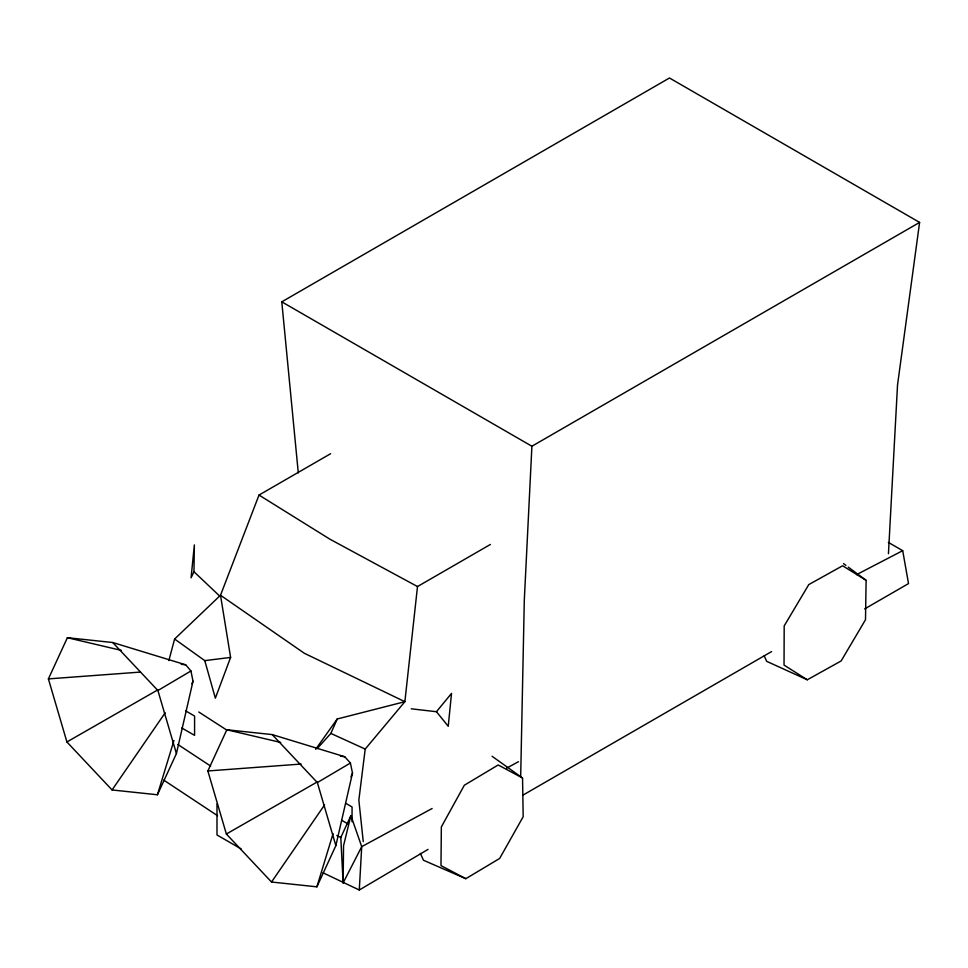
<?xml version="1.0" encoding="UTF-8"?>
<svg xmlns="http://www.w3.org/2000/svg" width="968" height="968" viewBox="0 0 968 968"><rect width="100%" height="100%" fill="white"/><g stroke="black" fill="none" stroke-linecap="round" stroke-linejoin="round"><path stroke-width="1.45" d="M432.139 808.486L361.717 846.649L343.12 882.937L343.555 845.657L350.9 815.613L361.717 846.649L359.285 890.003L323.022 872.809M193.963 571.725L194.362 544.911L191.071 577.823L193.963 571.725L219.99 596.361M848.258 567.115L866.118 580.328L865.501 619.75L841.144 660.95L807.288 679.79L766.68 661.338L764.212 655.88M520.675 777.05L524.293 600.45L531.904 446.236L919.6 222.41L669.481 77.997L281.785 301.834L298.289 472.904M888.442 553.696L897.53 384.974L919.6 222.41M490.413 544.452L417.498 586.548L404.878 701.691L365.202 749.075L358.85 800.125L363.254 841.64M176.418 753.576L193.007 681.182L190.938 670.969L185.711 664.81L112.736 642.522L67.385 637.706L48.4 678.895L66.913 741.96L112.07 789.961L157.433 794.764L176.418 753.576L157.905 690.523L112.736 642.522M335.86 845.645L352.497 773.081L350.404 763.026L344.753 756.746L272.189 734.579L226.839 729.775L207.854 770.964L226.367 834.017L271.524 882.017L316.887 886.833L335.86 845.645L317.359 782.58L272.189 734.579M168.856 660.587L174.603 639.025L220.51 595.247L259.013 495.059L330.632 453.702M157.433 794.764L173.95 740.484M316.887 886.833L333.089 833.593M315.677 749.268L337.227 718.982L404.878 701.691L304.351 653.279L220.51 595.247L230.602 657.417L215.356 698.182L204.78 660.636L174.603 639.025M350.961 776.893L352.497 773.081M191.906 683.844L193.007 681.182M317.129 748.663L330.85 733.417L337.227 718.982M343.12 882.937L340.796 837.501L350.9 815.613M112.07 789.961L165.177 712.799M271.524 882.017L324.558 804.952M436.447 711.722L451.524 693.39L448.232 726.29L436.447 711.722L411.243 708.806M420.39 853.425L423.464 860.25L465.826 878.69L499.657 858.447L523.168 816.75L522.551 778.03L492.095 756.286M157.905 690.523L190.938 670.969M317.359 782.58L350.404 763.026M359.285 890.003L428.037 849.408M522.889 795.164L771.581 651.585M864.642 608.92L908.516 583.583L902.696 550.671L888.346 542.382M66.913 741.96L157.724 689.918M226.367 834.017L317.31 781.902M506.542 768.168L518.497 761.695M856.559 574.641L902.696 550.671M204.78 660.636L230.602 657.417M48.4 678.895L140.372 672.082M207.854 770.964L301.121 764.042M181.21 664.29L185.711 664.81M340.434 756.177L344.753 756.746M67.385 637.706L121.363 650.399M226.839 729.775L280.732 742.444M330.85 733.417L365.202 749.075M336.791 835.481L340.796 837.501M465.826 878.69L440.984 865.61L441.347 826.926L464.337 785.23L498.193 764.974L522.551 778.03M417.498 586.548L329.906 539.188L259.013 495.059M281.785 301.834L531.904 446.236M185.614 710.863L194.58 716.042L194.58 735.353L181.766 727.96M345.661 803.259L352.062 806.961L352.062 821.82M341.813 820.356L348.214 824.058M241.25 848.972L216.989 834.973L216.989 803.972M866.118 580.328L842.608 565.772L808.776 584.599L784.189 625.909L784.032 665.076L807.288 679.79M198.767 712.012L227.371 730.453M177.858 744.465L210.649 766.075M163.725 780.099L217.594 815.734M843.491 563.594L845.875 565.36"/></g></svg>
